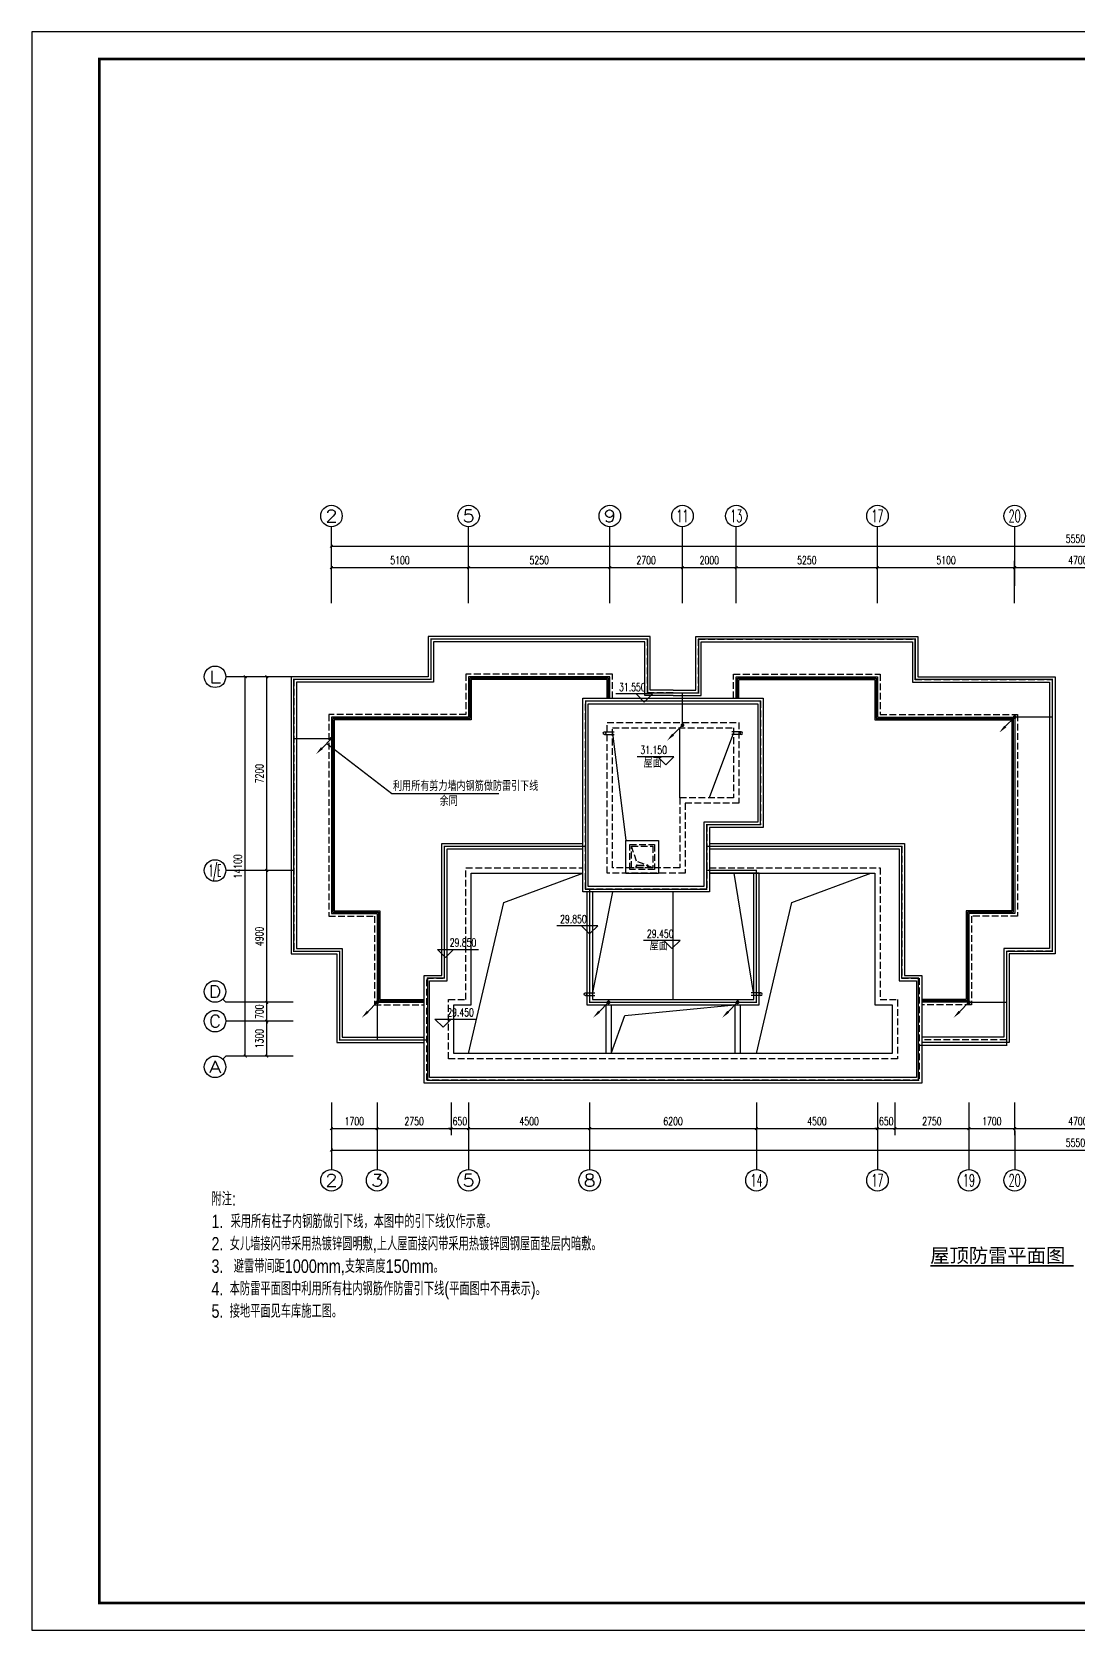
# Model space of a CAD drawing. Extents: x -993182 to -819982, y 169304 to 600104.
# Drawn here: x -993182 to -954293, y 169304 to 228704 of the extents above; entities that cross this region are included whole.
import ezdxf
from ezdxf.enums import TextEntityAlignment as Align

# ---------------------------------------------------------------- set-up
doc = ezdxf.new("R2010")
doc.units = 0
doc.header["$LTSCALE"] = 1000
doc.header["$MEASUREMENT"] = 0
doc.linetypes.add('DASH', pattern=[0.35, 0.25, -0.1])
for name, color, linetype in [('AXIS', 3, 'Continuous'), ('AXIS_TEXT', 7, 'Continuous'), ('DIM_ELEV', 3, 'Continuous'), ('DIM_SYMB', 3, 'Continuous'), ('HATCH', 4, 'Continuous'), ('LWIRE', 4, 'Continuous'), ('PUB_HATCH', 8, 'Continuous'), ('PUB_TEXT', 7, 'Continuous'), ('PUB_TITLE', 146, 'Continuous'), ('TEL_LEAD', 3, 'Continuous'), ('WIRE-避雷', 4, 'Continuous'), ('屋面', 139, 'Continuous'), ('面层', 215, 'Continuous')]:
    doc.layers.add(name, color=color, linetype=linetype)
doc.styles.add('-黑体', font='simhei.ttf')
doc.styles.add('_TCH_AXIS', font='COMPLEX', dxfattribs={"bigfont": 'GBCBIG'})
doc.styles.add('_TCH_DIM', font='SIMPLEX', dxfattribs={"bigfont": 'GBCBIG'})
doc.styles.add('_TCH_DIM_T3', font='SIMPLEX', dxfattribs={"width": 0.705882, "bigfont": 'GBCBIG'})
doc.styles.add('COMPLEX', font='COMPLEX')
doc.styles.get("Standard").update_dxf_attribs({"font": 'gbenor.shx', "bigfont": 'gbcbig.shx'})
doc.styles.add('TG_LINETYPE', font='ICED', dxfattribs={"width": 0.8, "height": 2, "bigfont": 'BZHZ'})
doc.styles.add('电-ele', font='ICED.shx', dxfattribs={"width": 0.8, "bigfont": 'BZHZ.shx'})
doc.linetypes.add('TG_LP', pattern='A,2,-0.78,["LP",TG_LINETYPE,S=0.1,R=0,X=-0.6,Y=-0.15],0', length=2.78)
doc.dimstyles.new('_TCH_ARCH&&100', dxfattribs={"dimtxt": 297.5, "dimasz": 100, "dimexe": 250, "dimexo": 300, "dimgap": 126.25, "dimtad": 1, "dimdec": 0, "dimzin": 0, "dimdsep": 46, "dimtxsty": '_TCH_DIM_T3', "dimblk": 'ARCHTICK', "dimcen": 0.09, "dimclrt": 7, "dimazin": 2, "dimtfac": 1, "dimtdec": 0, "dimtix": 1, "dimtmove": 2, "dimatfit": 3, "dimfxl": 0, "dimtolj": 1, "dimtzin": 0, "dimarcsym": 0})

# ---------------------------------------------------------------- blocks, each defined once
blk = doc.blocks.new('A$C4E4A79F1')
at = {"color": 6}
for points in [[(0, 350), (0, 0)], [(100, 350), (100, 0)]]:
    blk.add_lwpolyline(points, dxfattribs=at)
blk.add_circle((50, 350), 50, dxfattribs=at)
blk = doc.blocks.new('A$C7FE551C1')
at = {"layer": 'HATCH'}
blk.add_lwpolyline([(0, 0), (0, 1220), (1220, 1220), (1220, 0)], close=True, dxfattribs=at)
at = {"layer": 'HATCH', "linetype": 'DASH'}
blk.add_lwpolyline([(150, 150), (150, 1070), (1070, 1070), (1070, 150)], close=True, dxfattribs=at)
for points in [[(210, 210), (210, 1010), (1010, 1010), (1010, 210), (210, 210)], [(210, 210), (453, 817), (1010, 1010)]]:
    blk.add_lwpolyline(points, dxfattribs=at)
for points in [[(210, 835), (270, 835, -0.414214), (310, 795), (310, 425, -0.414214), (270, 385), (210, 385)], [(210, 815), (260, 815, -0.414214), (290, 785), (290, 435, -0.414214), (260, 405), (210, 405)]]:
    blk.add_lwpolyline(points, format="xyb", dxfattribs=at)
blk = doc.blocks.new('_AXISO')
blk.add_circle((0, 0), 0.5)
at = {"layer": 'AXIS_TEXT', "style": 'COMPLEX', "width": 1.041667}
blk.add_attdef('A', text='', height=0.56, dxfattribs=at).set_placement((-0.25, -0.28), (0.25, -0.28), align=Align.FIT)
blk = doc.blocks.new('_ArchTick')
at = {"color": 0, "linetype": 'ByBlock', "const_width": 0.4}
blk.add_lwpolyline([(-0.5, -0.5), (0.5, 0.5)], dxfattribs=at)
blk = doc.blocks.new('*D1025')
at = {"layer": 'AXIS', "color": 0, "lineweight": -2}
for p, q in [((-344697, -539583), (-346664, -539583)), ((-346414, -553683), (-346414, -539583)), ((-344697, -553683), (-346664, -553683))]:
    blk.add_line(p, q, dxfattribs=at)
at = {"layer": 'Defpoints', "color": 0}
for p in [(-346414, -539583), (-344397, -539583), (-344397, -553683)]:
    blk.add_point(p, dxfattribs=at)
at = {"layer": 'AXIS', "color": 0, "lineweight": -2, "xscale": 100, "yscale": 100, "zscale": 100}
for p, rotation in [((-346414, -539583), 90), ((-346414, -553683), 270)]:
    blk.add_blockref('_ArchTick', p, dxfattribs=dict(at, rotation=rotation))
at = {"layer": 'AXIS', "color": 7, "insert": (-346689, -546633), "char_height": 297.5, "attachment_point": 5, "rotation": 90, "style": '_TCH_DIM_T3'}
blk.add_mtext('\\A1;14100', dxfattribs=at)
blk = doc.blocks.new('*D1026')
at = {"layer": 'AXIS', "color": 0, "lineweight": -2}
for p, q in [((-344697, -552383), (-345864, -552383)), ((-345614, -553683), (-345614, -552383)), ((-344697, -553683), (-345864, -553683))]:
    blk.add_line(p, q, dxfattribs=at)
at = {"layer": 'Defpoints', "color": 0}
for p in [(-345614, -552383), (-344397, -552383), (-344397, -553683)]:
    blk.add_point(p, dxfattribs=at)
at = {"layer": 'AXIS', "color": 0, "lineweight": -2, "xscale": 100, "yscale": 100, "zscale": 100}
for p, rotation in [((-345614, -552383), 90), ((-345614, -553683), 270)]:
    blk.add_blockref('_ArchTick', p, dxfattribs=dict(at, rotation=rotation))
at = {"layer": 'AXIS', "color": 7, "insert": (-345889, -553033), "char_height": 297.5, "attachment_point": 5, "rotation": 90, "style": '_TCH_DIM_T3'}
blk.add_mtext('\\A1;1300', dxfattribs=at)
blk = doc.blocks.new('*D1027')
at = {"layer": 'AXIS', "color": 0, "lineweight": -2}
for p, q in [((-344697, -551683), (-345864, -551683)), ((-345614, -551683), (-345614, -551583)), ((-345614, -552383), (-345614, -551683)), ((-344697, -552383), (-345864, -552383)), ((-345614, -552383), (-345614, -552483))]:
    blk.add_line(p, q, dxfattribs=at)
at = {"layer": 'Defpoints', "color": 0}
for p in [(-345614, -551683), (-344397, -551683), (-344397, -552383)]:
    blk.add_point(p, dxfattribs=at)
at = {"layer": 'AXIS', "color": 0, "lineweight": -2, "xscale": 100, "yscale": 100, "zscale": 100}
for p, rotation in [((-345614, -551683), 270), ((-345614, -552383), 90)]:
    blk.add_blockref('_ArchTick', p, dxfattribs=dict(at, rotation=rotation))
at = {"layer": 'AXIS', "color": 7, "insert": (-345889, -552033), "char_height": 297.5, "attachment_point": 5, "rotation": 90, "style": '_TCH_DIM_T3'}
blk.add_mtext('\\A1;700', dxfattribs=at)
blk = doc.blocks.new('*D1028')
at = {"layer": 'AXIS', "color": 0, "lineweight": -2}
for p, q in [((-344697, -546783), (-345864, -546783)), ((-345614, -551683), (-345614, -546783)), ((-344697, -551683), (-345864, -551683))]:
    blk.add_line(p, q, dxfattribs=at)
at = {"layer": 'Defpoints', "color": 0}
for p in [(-345614, -546783), (-344397, -546783), (-344397, -551683)]:
    blk.add_point(p, dxfattribs=at)
at = {"layer": 'AXIS', "color": 0, "lineweight": -2, "xscale": 100, "yscale": 100, "zscale": 100}
for p, rotation in [((-345614, -546783), 90), ((-345614, -551683), 270)]:
    blk.add_blockref('_ArchTick', p, dxfattribs=dict(at, rotation=rotation))
at = {"layer": 'AXIS', "color": 7, "insert": (-345889, -549233), "char_height": 297.5, "attachment_point": 5, "rotation": 90, "style": '_TCH_DIM_T3'}
blk.add_mtext('\\A1;4900', dxfattribs=at)
blk = doc.blocks.new('*D1029')
at = {"layer": 'AXIS', "color": 0, "lineweight": -2}
for p, q in [((-344697, -539583), (-345864, -539583)), ((-345614, -546783), (-345614, -539583)), ((-344697, -546783), (-345864, -546783))]:
    blk.add_line(p, q, dxfattribs=at)
at = {"layer": 'Defpoints', "color": 0}
for p in [(-345614, -539583), (-344397, -539583), (-344397, -546783)]:
    blk.add_point(p, dxfattribs=at)
at = {"layer": 'AXIS', "color": 0, "lineweight": -2, "xscale": 100, "yscale": 100, "zscale": 100}
for p, rotation in [((-345614, -539583), 90), ((-345614, -546783), 270)]:
    blk.add_blockref('_ArchTick', p, dxfattribs=dict(at, rotation=rotation))
at = {"layer": 'AXIS', "color": 7, "insert": (-345889, -543183), "char_height": 297.5, "attachment_point": 5, "rotation": 90, "style": '_TCH_DIM_T3'}
blk.add_mtext('\\A1;7200', dxfattribs=at)
blk = doc.blocks.new('*D1030')
at = {"layer": 'AXIS', "color": 0, "lineweight": -2}
for p, q in [((-343209, -536852), (-343209, -534477)), ((-287709, -536852), (-287709, -534477)), ((-343209, -534727), (-287709, -534727))]:
    blk.add_line(p, q, dxfattribs=at)
at = {"layer": 'Defpoints', "color": 0}
for p in [(-287709, -534727), (-343209, -537152), (-287709, -537152)]:
    blk.add_point(p, dxfattribs=at)
at = {"layer": 'AXIS', "color": 0, "lineweight": -2, "xscale": 100, "yscale": 100, "zscale": 100, "rotation": 180}
blk.add_blockref('_ArchTick', (-343209, -534727), dxfattribs=at)
at = {"layer": 'AXIS', "color": 0, "lineweight": -2, "xscale": 100, "yscale": 100, "zscale": 100}
blk.add_blockref('_ArchTick', (-287709, -534727), dxfattribs=at)
at = {"layer": 'AXIS', "color": 7, "insert": (-315459, -534452), "char_height": 297.5, "attachment_point": 5, "style": '_TCH_DIM_T3'}
blk.add_mtext('\\A1;55500', dxfattribs=at)
blk = doc.blocks.new('*D1031')
at = {"layer": 'AXIS', "color": 0, "lineweight": -2}
for p, q in [((-343209, -536852), (-343209, -535277)), ((-343209, -535527), (-338109, -535527)), ((-338109, -536852), (-338109, -535277))]:
    blk.add_line(p, q, dxfattribs=at)
at = {"layer": 'Defpoints', "color": 0}
for p in [(-338109, -535527), (-343209, -537152), (-338109, -537152)]:
    blk.add_point(p, dxfattribs=at)
at = {"layer": 'AXIS', "color": 0, "lineweight": -2, "xscale": 100, "yscale": 100, "zscale": 100, "rotation": 180}
blk.add_blockref('_ArchTick', (-343209, -535527), dxfattribs=at)
at = {"layer": 'AXIS', "color": 0, "lineweight": -2, "xscale": 100, "yscale": 100, "zscale": 100}
blk.add_blockref('_ArchTick', (-338109, -535527), dxfattribs=at)
at = {"layer": 'AXIS', "color": 7, "insert": (-340659, -535252), "char_height": 297.5, "attachment_point": 5, "style": '_TCH_DIM_T3'}
blk.add_mtext('\\A1;5100', dxfattribs=at)
blk = doc.blocks.new('*D1032')
at = {"layer": 'AXIS', "color": 0, "lineweight": -2}
for p, q in [((-338109, -536852), (-338109, -535277)), ((-338109, -535527), (-332859, -535527)), ((-332859, -536852), (-332859, -535277))]:
    blk.add_line(p, q, dxfattribs=at)
at = {"layer": 'Defpoints', "color": 0}
for p in [(-332859, -535527), (-338109, -537152), (-332859, -537152)]:
    blk.add_point(p, dxfattribs=at)
at = {"layer": 'AXIS', "color": 0, "lineweight": -2, "xscale": 100, "yscale": 100, "zscale": 100, "rotation": 180}
blk.add_blockref('_ArchTick', (-338109, -535527), dxfattribs=at)
at = {"layer": 'AXIS', "color": 0, "lineweight": -2, "xscale": 100, "yscale": 100, "zscale": 100}
blk.add_blockref('_ArchTick', (-332859, -535527), dxfattribs=at)
at = {"layer": 'AXIS', "color": 7, "insert": (-335484, -535252), "char_height": 297.5, "attachment_point": 5, "style": '_TCH_DIM_T3'}
blk.add_mtext('\\A1;5250', dxfattribs=at)
blk = doc.blocks.new('*D1033')
at = {"layer": 'AXIS', "color": 0, "lineweight": -2}
for p, q in [((-332859, -536852), (-332859, -535277)), ((-332859, -535527), (-330159, -535527)), ((-330159, -536852), (-330159, -535277))]:
    blk.add_line(p, q, dxfattribs=at)
at = {"layer": 'Defpoints', "color": 0}
for p in [(-330159, -535527), (-332859, -537152), (-330159, -537152)]:
    blk.add_point(p, dxfattribs=at)
at = {"layer": 'AXIS', "color": 0, "lineweight": -2, "xscale": 100, "yscale": 100, "zscale": 100, "rotation": 180}
blk.add_blockref('_ArchTick', (-332859, -535527), dxfattribs=at)
at = {"layer": 'AXIS', "color": 0, "lineweight": -2, "xscale": 100, "yscale": 100, "zscale": 100}
blk.add_blockref('_ArchTick', (-330159, -535527), dxfattribs=at)
at = {"layer": 'AXIS', "color": 7, "insert": (-331509, -535252), "char_height": 297.5, "attachment_point": 5, "style": '_TCH_DIM_T3'}
blk.add_mtext('\\A1;2700', dxfattribs=at)
blk = doc.blocks.new('*D1034')
at = {"layer": 'AXIS', "color": 0, "lineweight": -2}
for p, q in [((-330159, -536852), (-330159, -535277)), ((-330159, -535527), (-328159, -535527)), ((-328159, -536852), (-328159, -535277))]:
    blk.add_line(p, q, dxfattribs=at)
at = {"layer": 'Defpoints', "color": 0}
for p in [(-328159, -535527), (-330159, -537152), (-328159, -537152)]:
    blk.add_point(p, dxfattribs=at)
at = {"layer": 'AXIS', "color": 0, "lineweight": -2, "xscale": 100, "yscale": 100, "zscale": 100, "rotation": 180}
blk.add_blockref('_ArchTick', (-330159, -535527), dxfattribs=at)
at = {"layer": 'AXIS', "color": 0, "lineweight": -2, "xscale": 100, "yscale": 100, "zscale": 100}
blk.add_blockref('_ArchTick', (-328159, -535527), dxfattribs=at)
at = {"layer": 'AXIS', "color": 7, "insert": (-329159, -535252), "char_height": 297.5, "attachment_point": 5, "style": '_TCH_DIM_T3'}
blk.add_mtext('\\A1;2000', dxfattribs=at)
blk = doc.blocks.new('*D1035')
at = {"layer": 'AXIS', "color": 0, "lineweight": -2}
for p, q in [((-328159, -536852), (-328159, -535277)), ((-328159, -535527), (-322909, -535527)), ((-322909, -536852), (-322909, -535277))]:
    blk.add_line(p, q, dxfattribs=at)
at = {"layer": 'Defpoints', "color": 0}
for p in [(-322909, -535527), (-328159, -537152), (-322909, -537152)]:
    blk.add_point(p, dxfattribs=at)
at = {"layer": 'AXIS', "color": 0, "lineweight": -2, "xscale": 100, "yscale": 100, "zscale": 100, "rotation": 180}
blk.add_blockref('_ArchTick', (-328159, -535527), dxfattribs=at)
at = {"layer": 'AXIS', "color": 0, "lineweight": -2, "xscale": 100, "yscale": 100, "zscale": 100}
blk.add_blockref('_ArchTick', (-322909, -535527), dxfattribs=at)
at = {"layer": 'AXIS', "color": 7, "insert": (-325534, -535252), "char_height": 297.5, "attachment_point": 5, "style": '_TCH_DIM_T3'}
blk.add_mtext('\\A1;5250', dxfattribs=at)
blk = doc.blocks.new('*D1036')
at = {"layer": 'AXIS', "color": 0, "lineweight": -2}
for p, q in [((-322909, -536852), (-322909, -535277)), ((-322909, -535527), (-317809, -535527)), ((-317809, -536852), (-317809, -535277))]:
    blk.add_line(p, q, dxfattribs=at)
at = {"layer": 'Defpoints', "color": 0}
for p in [(-317809, -535527), (-322909, -537152), (-317809, -537152)]:
    blk.add_point(p, dxfattribs=at)
at = {"layer": 'AXIS', "color": 0, "lineweight": -2, "xscale": 100, "yscale": 100, "zscale": 100, "rotation": 180}
blk.add_blockref('_ArchTick', (-322909, -535527), dxfattribs=at)
at = {"layer": 'AXIS', "color": 0, "lineweight": -2, "xscale": 100, "yscale": 100, "zscale": 100}
blk.add_blockref('_ArchTick', (-317809, -535527), dxfattribs=at)
at = {"layer": 'AXIS', "color": 7, "insert": (-320359, -535252), "char_height": 297.5, "attachment_point": 5, "style": '_TCH_DIM_T3'}
blk.add_mtext('\\A1;5100', dxfattribs=at)
blk = doc.blocks.new('*D1037')
at = {"layer": 'AXIS', "color": 0, "lineweight": -2}
for p, q in [((-317809, -536852), (-317809, -535277)), ((-317809, -535527), (-313109, -535527)), ((-313109, -536852), (-313109, -535277))]:
    blk.add_line(p, q, dxfattribs=at)
at = {"layer": 'Defpoints', "color": 0}
for p in [(-313109, -535527), (-317809, -537152), (-313109, -537152)]:
    blk.add_point(p, dxfattribs=at)
at = {"layer": 'AXIS', "color": 0, "lineweight": -2, "xscale": 100, "yscale": 100, "zscale": 100, "rotation": 180}
blk.add_blockref('_ArchTick', (-317809, -535527), dxfattribs=at)
at = {"layer": 'AXIS', "color": 0, "lineweight": -2, "xscale": 100, "yscale": 100, "zscale": 100}
blk.add_blockref('_ArchTick', (-313109, -535527), dxfattribs=at)
at = {"layer": 'AXIS', "color": 7, "insert": (-315459, -535252), "char_height": 297.5, "attachment_point": 5, "style": '_TCH_DIM_T3'}
blk.add_mtext('\\A1;4700', dxfattribs=at)
blk = doc.blocks.new('*D1044')
at = {"layer": 'AXIS', "color": 0, "lineweight": -2}
for p, q in [((-343209, -555405), (-343209, -557427)), ((-287709, -555405), (-287709, -557427)), ((-343209, -557177), (-287709, -557177))]:
    blk.add_line(p, q, dxfattribs=at)
at = {"layer": 'Defpoints', "color": 0}
for p in [(-343209, -555105), (-287709, -555105), (-287709, -557177)]:
    blk.add_point(p, dxfattribs=at)
at = {"layer": 'AXIS', "color": 0, "lineweight": -2, "xscale": 100, "yscale": 100, "zscale": 100, "rotation": 180}
blk.add_blockref('_ArchTick', (-343209, -557177), dxfattribs=at)
at = {"layer": 'AXIS', "color": 0, "lineweight": -2, "xscale": 100, "yscale": 100, "zscale": 100}
blk.add_blockref('_ArchTick', (-287709, -557177), dxfattribs=at)
at = {"layer": 'AXIS', "color": 7, "insert": (-315459, -556902), "char_height": 297.5, "attachment_point": 5, "style": '_TCH_DIM_T3'}
blk.add_mtext('\\A1;55500', dxfattribs=at)
blk = doc.blocks.new('*D1045')
at = {"layer": 'AXIS', "color": 0, "lineweight": -2}
for p, q in [((-343209, -555405), (-343209, -556627)), ((-341509, -555405), (-341509, -556627)), ((-343209, -556377), (-341509, -556377))]:
    blk.add_line(p, q, dxfattribs=at)
at = {"layer": 'Defpoints', "color": 0}
for p in [(-343209, -555105), (-341509, -555105), (-341509, -556377)]:
    blk.add_point(p, dxfattribs=at)
at = {"layer": 'AXIS', "color": 0, "lineweight": -2, "xscale": 100, "yscale": 100, "zscale": 100, "rotation": 180}
blk.add_blockref('_ArchTick', (-343209, -556377), dxfattribs=at)
at = {"layer": 'AXIS', "color": 0, "lineweight": -2, "xscale": 100, "yscale": 100, "zscale": 100}
blk.add_blockref('_ArchTick', (-341509, -556377), dxfattribs=at)
at = {"layer": 'AXIS', "color": 7, "insert": (-342359, -556102), "char_height": 297.5, "attachment_point": 5, "style": '_TCH_DIM_T3'}
blk.add_mtext('\\A1;1700', dxfattribs=at)
blk = doc.blocks.new('*D1046')
at = {"layer": 'AXIS', "color": 0, "lineweight": -2}
for p, q in [((-341509, -555405), (-341509, -556627)), ((-338759, -555405), (-338759, -556627)), ((-341509, -556377), (-338759, -556377))]:
    blk.add_line(p, q, dxfattribs=at)
at = {"layer": 'Defpoints', "color": 0}
for p in [(-341509, -555105), (-338759, -555105), (-338759, -556377)]:
    blk.add_point(p, dxfattribs=at)
at = {"layer": 'AXIS', "color": 0, "lineweight": -2, "xscale": 100, "yscale": 100, "zscale": 100, "rotation": 180}
blk.add_blockref('_ArchTick', (-341509, -556377), dxfattribs=at)
at = {"layer": 'AXIS', "color": 0, "lineweight": -2, "xscale": 100, "yscale": 100, "zscale": 100}
blk.add_blockref('_ArchTick', (-338759, -556377), dxfattribs=at)
at = {"layer": 'AXIS', "color": 7, "insert": (-340134, -556102), "char_height": 297.5, "attachment_point": 5, "style": '_TCH_DIM_T3'}
blk.add_mtext('\\A1;2750', dxfattribs=at)
blk = doc.blocks.new('*D1047')
at = {"layer": 'AXIS', "color": 0, "lineweight": -2}
for p, q in [((-338759, -555405), (-338759, -556627)), ((-338109, -555405), (-338109, -556627)), ((-338759, -556377), (-338859, -556377)), ((-338759, -556377), (-338109, -556377)), ((-338109, -556377), (-338009, -556377))]:
    blk.add_line(p, q, dxfattribs=at)
at = {"layer": 'Defpoints', "color": 0}
for p in [(-338759, -555105), (-338109, -555105), (-338109, -556377)]:
    blk.add_point(p, dxfattribs=at)
at = {"layer": 'AXIS', "color": 0, "lineweight": -2, "xscale": 100, "yscale": 100, "zscale": 100}
blk.add_blockref('_ArchTick', (-338759, -556377), dxfattribs=at)
at = {"layer": 'AXIS', "color": 0, "lineweight": -2, "xscale": 100, "yscale": 100, "zscale": 100, "rotation": 180}
blk.add_blockref('_ArchTick', (-338109, -556377), dxfattribs=at)
at = {"layer": 'AXIS', "color": 7, "insert": (-338434, -556102), "char_height": 297.5, "attachment_point": 5, "style": '_TCH_DIM_T3'}
blk.add_mtext('\\A1;650', dxfattribs=at)
blk = doc.blocks.new('*D1048')
at = {"layer": 'AXIS', "color": 0, "lineweight": -2}
for p, q in [((-338109, -555405), (-338109, -556627)), ((-333609, -555405), (-333609, -556627)), ((-338109, -556377), (-333609, -556377))]:
    blk.add_line(p, q, dxfattribs=at)
at = {"layer": 'Defpoints', "color": 0}
for p in [(-338109, -555105), (-333609, -555105), (-333609, -556377)]:
    blk.add_point(p, dxfattribs=at)
at = {"layer": 'AXIS', "color": 0, "lineweight": -2, "xscale": 100, "yscale": 100, "zscale": 100, "rotation": 180}
blk.add_blockref('_ArchTick', (-338109, -556377), dxfattribs=at)
at = {"layer": 'AXIS', "color": 0, "lineweight": -2, "xscale": 100, "yscale": 100, "zscale": 100}
blk.add_blockref('_ArchTick', (-333609, -556377), dxfattribs=at)
at = {"layer": 'AXIS', "color": 7, "insert": (-335859, -556102), "char_height": 297.5, "attachment_point": 5, "style": '_TCH_DIM_T3'}
blk.add_mtext('\\A1;4500', dxfattribs=at)
blk = doc.blocks.new('*D1049')
at = {"layer": 'AXIS', "color": 0, "lineweight": -2}
for p, q in [((-333609, -555405), (-333609, -556627)), ((-327409, -555405), (-327409, -556627)), ((-333609, -556377), (-327409, -556377))]:
    blk.add_line(p, q, dxfattribs=at)
at = {"layer": 'Defpoints', "color": 0}
for p in [(-333609, -555105), (-327409, -555105), (-327409, -556377)]:
    blk.add_point(p, dxfattribs=at)
at = {"layer": 'AXIS', "color": 0, "lineweight": -2, "xscale": 100, "yscale": 100, "zscale": 100, "rotation": 180}
blk.add_blockref('_ArchTick', (-333609, -556377), dxfattribs=at)
at = {"layer": 'AXIS', "color": 0, "lineweight": -2, "xscale": 100, "yscale": 100, "zscale": 100}
blk.add_blockref('_ArchTick', (-327409, -556377), dxfattribs=at)
at = {"layer": 'AXIS', "color": 7, "insert": (-330509, -556102), "char_height": 297.5, "attachment_point": 5, "style": '_TCH_DIM_T3'}
blk.add_mtext('\\A1;6200', dxfattribs=at)
blk = doc.blocks.new('*D1050')
at = {"layer": 'AXIS', "color": 0, "lineweight": -2}
for p, q in [((-327409, -555405), (-327409, -556627)), ((-322909, -555405), (-322909, -556627)), ((-327409, -556377), (-322909, -556377))]:
    blk.add_line(p, q, dxfattribs=at)
at = {"layer": 'Defpoints', "color": 0}
for p in [(-327409, -555105), (-322909, -555105), (-322909, -556377)]:
    blk.add_point(p, dxfattribs=at)
at = {"layer": 'AXIS', "color": 0, "lineweight": -2, "xscale": 100, "yscale": 100, "zscale": 100, "rotation": 180}
blk.add_blockref('_ArchTick', (-327409, -556377), dxfattribs=at)
at = {"layer": 'AXIS', "color": 0, "lineweight": -2, "xscale": 100, "yscale": 100, "zscale": 100}
blk.add_blockref('_ArchTick', (-322909, -556377), dxfattribs=at)
at = {"layer": 'AXIS', "color": 7, "insert": (-325159, -556102), "char_height": 297.5, "attachment_point": 5, "style": '_TCH_DIM_T3'}
blk.add_mtext('\\A1;4500', dxfattribs=at)
blk = doc.blocks.new('*D1051')
at = {"layer": 'AXIS', "color": 0, "lineweight": -2}
for p, q in [((-322909, -555405), (-322909, -556627)), ((-322259, -555405), (-322259, -556627)), ((-322909, -556377), (-323009, -556377)), ((-322909, -556377), (-322259, -556377)), ((-322259, -556377), (-322159, -556377))]:
    blk.add_line(p, q, dxfattribs=at)
at = {"layer": 'Defpoints', "color": 0}
for p in [(-322909, -555105), (-322259, -555105), (-322259, -556377)]:
    blk.add_point(p, dxfattribs=at)
at = {"layer": 'AXIS', "color": 0, "lineweight": -2, "xscale": 100, "yscale": 100, "zscale": 100}
blk.add_blockref('_ArchTick', (-322909, -556377), dxfattribs=at)
at = {"layer": 'AXIS', "color": 0, "lineweight": -2, "xscale": 100, "yscale": 100, "zscale": 100, "rotation": 180}
blk.add_blockref('_ArchTick', (-322259, -556377), dxfattribs=at)
at = {"layer": 'AXIS', "color": 7, "insert": (-322584, -556102), "char_height": 297.5, "attachment_point": 5, "style": '_TCH_DIM_T3'}
blk.add_mtext('\\A1;650', dxfattribs=at)
blk = doc.blocks.new('*D1052')
at = {"layer": 'AXIS', "color": 0, "lineweight": -2}
for p, q in [((-322259, -555405), (-322259, -556627)), ((-319509, -555405), (-319509, -556627)), ((-322259, -556377), (-319509, -556377))]:
    blk.add_line(p, q, dxfattribs=at)
at = {"layer": 'Defpoints', "color": 0}
for p in [(-322259, -555105), (-319509, -555105), (-319509, -556377)]:
    blk.add_point(p, dxfattribs=at)
at = {"layer": 'AXIS', "color": 0, "lineweight": -2, "xscale": 100, "yscale": 100, "zscale": 100, "rotation": 180}
blk.add_blockref('_ArchTick', (-322259, -556377), dxfattribs=at)
at = {"layer": 'AXIS', "color": 0, "lineweight": -2, "xscale": 100, "yscale": 100, "zscale": 100}
blk.add_blockref('_ArchTick', (-319509, -556377), dxfattribs=at)
at = {"layer": 'AXIS', "color": 7, "insert": (-320884, -556102), "char_height": 297.5, "attachment_point": 5, "style": '_TCH_DIM_T3'}
blk.add_mtext('\\A1;2750', dxfattribs=at)
blk = doc.blocks.new('*D1053')
at = {"layer": 'AXIS', "color": 0, "lineweight": -2}
for p, q in [((-319509, -555405), (-319509, -556627)), ((-317809, -555405), (-317809, -556627)), ((-319509, -556377), (-317809, -556377))]:
    blk.add_line(p, q, dxfattribs=at)
at = {"layer": 'Defpoints', "color": 0}
for p in [(-319509, -555105), (-317809, -555105), (-317809, -556377)]:
    blk.add_point(p, dxfattribs=at)
at = {"layer": 'AXIS', "color": 0, "lineweight": -2, "xscale": 100, "yscale": 100, "zscale": 100, "rotation": 180}
blk.add_blockref('_ArchTick', (-319509, -556377), dxfattribs=at)
at = {"layer": 'AXIS', "color": 0, "lineweight": -2, "xscale": 100, "yscale": 100, "zscale": 100}
blk.add_blockref('_ArchTick', (-317809, -556377), dxfattribs=at)
at = {"layer": 'AXIS', "color": 7, "insert": (-318659, -556102), "char_height": 297.5, "attachment_point": 5, "style": '_TCH_DIM_T3'}
blk.add_mtext('\\A1;1700', dxfattribs=at)
blk = doc.blocks.new('*D1054')
at = {"layer": 'AXIS', "color": 0, "lineweight": -2}
for p, q in [((-317809, -555405), (-317809, -556627)), ((-313109, -555405), (-313109, -556627)), ((-317809, -556377), (-313109, -556377))]:
    blk.add_line(p, q, dxfattribs=at)
at = {"layer": 'Defpoints', "color": 0}
for p in [(-317809, -555105), (-313109, -555105), (-313109, -556377)]:
    blk.add_point(p, dxfattribs=at)
at = {"layer": 'AXIS', "color": 0, "lineweight": -2, "xscale": 100, "yscale": 100, "zscale": 100, "rotation": 180}
blk.add_blockref('_ArchTick', (-317809, -556377), dxfattribs=at)
at = {"layer": 'AXIS', "color": 0, "lineweight": -2, "xscale": 100, "yscale": 100, "zscale": 100}
blk.add_blockref('_ArchTick', (-313109, -556377), dxfattribs=at)
at = {"layer": 'AXIS', "color": 7, "insert": (-315459, -556102), "char_height": 297.5, "attachment_point": 5, "style": '_TCH_DIM_T3'}
blk.add_mtext('\\A1;4700', dxfattribs=at)
blk = doc.blocks.new('$TelecSys$00000080')
for p, q in [((-0.7, -0.7), (0, 0)), ((0.1, 0.1), (0.1, 0.1)), ((-0.1, -0.1), (-0.1, -0.1))]:
    blk.add_line(p, q)
at = {"const_width": 0.142}
blk.add_lwpolyline([(0.07, 0, 1), (-0.07, 0, 1)], format="xyb", close=True, dxfattribs=at)
blk.add_solid([(-0.63, -0.77), (-0.77, -0.63), (-1.15, -1.15)])
at = {"width": 0.8, "flags": 9}
blk.add_attdef('A', (0, 0), '', height=0.00002, rotation=180, dxfattribs=at)
blk = doc.blocks.new('5#、7#楼参照')
at = {"color": 6}
for points in [[(-332758.8, -541677.5), (-332268.8, -545672.6)], [(-330258.8, -544082.6), (-330258.8, -541482.6)], [(-328258.8, -541672.5), (-329166.5, -544082.6)], [(-327508.8, -551390), (-328233.8, -546882.6)], [(-333508.8, -551383), (-332749.5, -547582.6)], [(-330508.8, -551582.6), (-330508.8, -547582.6)]]:
    blk.add_lwpolyline(points, dxfattribs=at)
for points in [[(-338108.8, -553582.6), (-336796.9, -547978.2), (-333858.8, -546882.6)], [(-327408.8, -553582.6), (-326096.9, -547978.2), (-323158.8, -546882.6)], [(-332808.8, -553582.6), (-332306.4, -552178), (-328208.8, -551782.6)]]:
    blk.add_lwpolyline(points)
at = {"layer": 'AXIS'}
for p, q in [((-343208.8, -536206.9), (-343208.8, -534006.7)), ((-338108.8, -536206.9), (-338108.8, -534006.7)), ((-332858.8, -536206.9), (-332858.8, -534006.7)), ((-330158.8, -536206.9), (-330158.8, -534006.7)), ((-328158.8, -536206.9), (-328158.8, -534006.7)), ((-322908.8, -536206.9), (-322908.8, -534006.7)), ((-317808.8, -536206.9), (-317808.8, -534006.7)), ((-344628.8, -539582.6), (-347134.4, -539582.6)), ((-344628.8, -546782.6), (-347134.4, -546782.6)), ((-347251.6, -551565.5), (-347134.4, -551682.6)), ((-344628.8, -551682.6), (-347134.4, -551682.6)), ((-344628.8, -552382.6), (-347134.4, -552382.6)), ((-347251.6, -553799.8), (-347134.4, -553682.6)), ((-344628.8, -553682.6), (-347134.4, -553682.6)), ((-343208.8, -556455.1), (-343208.8, -557897.2)), ((-341508.8, -556455.1), (-341508.8, -557897.2)), ((-338108.8, -556455.1), (-338108.8, -557897.2)), ((-333608.8, -556455.1), (-333608.8, -557897.2)), ((-327408.8, -556455.1), (-327408.8, -557897.2)), ((-322908.8, -556455.1), (-322908.8, -557897.2)), ((-319508.8, -556455.1), (-319508.8, -557897.2)), ((-317808.8, -556455.1), (-317808.8, -557897.2))]:
    blk.add_line(p, q, dxfattribs=at)
for centre in [(-343208.8, -533606.7), (-338108.8, -533606.7), (-332858.8, -533606.7), (-330158.8, -533606.7), (-328158.8, -533606.7), (-322908.8, -533606.7), (-317808.8, -533606.7), (-347534.4, -539582.6), (-347534.4, -551282.6), (-347534.4, -552382.6), (-347534.4, -554082.6), (-343208.8, -558297.2), (-341508.8, -558297.2), (-338108.8, -558297.2), (-333608.8, -558297.2), (-327408.8, -558297.2), (-322908.8, -558297.2), (-319508.8, -558297.2), (-317808.8, -558297.2)]:
    blk.add_circle(centre, 400, dxfattribs=at)
at = {"layer": 'DIM_ELEV'}
for p, q in [((-331277.5, -540221), (-332635.5, -540221)), ((-331577.5, -540521), (-331877.5, -540221)), ((-331577.5, -540521), (-331277.5, -540221)), ((-330479.3, -542558), (-331837.3, -542558)), ((-330779.3, -542858), (-331079.3, -542558)), ((-330779.3, -542858), (-330479.3, -542558)), ((-333308.8, -548843.5), (-334833.6, -548843.5)), ((-333608.8, -549143.5), (-333908.8, -548843.5)), ((-333608.8, -549143.5), (-333308.8, -548843.5)), ((-330248, -549388.7), (-331606, -549388.7)), ((-330548, -549688.7), (-330848, -549388.7)), ((-330548, -549688.7), (-330248, -549388.7)), ((-338965.7, -550015), (-339265.7, -549715)), ((-339265.7, -549715), (-337740.9, -549715)), ((-338965.7, -550015), (-338665.7, -549715)), ((-339058.8, -552610), (-339358.8, -552310)), ((-339358.8, -552310), (-337834, -552310)), ((-339058.8, -552610), (-338758.8, -552310))]:
    blk.add_line(p, q, dxfattribs=at)
at = {"layer": 'PUB_TITLE'}
blk.add_lwpolyline([(-354342.7, -575015.5), (-270242.7, -575015.5), (-270242.7, -515615.5), (-354342.7, -515615.5)], close=True, dxfattribs=at)
at = {"layer": 'PUB_TITLE', "const_width": 100}
blk.add_lwpolyline([(-351842.7, -574015.5), (-271242.7, -574015.5), (-271242.7, -516615.5), (-351842.7, -516615.5)], close=True, dxfattribs=at)
at = {"layer": '屋面', "color": 152}
for p, q in [((-333008.8, -551782.6), (-333008.8, -553582.6)), ((-332808.8, -551782.6), (-332808.8, -553582.6)), ((-328208.8, -551782.6), (-328208.8, -553582.6)), ((-328008.8, -551782.6), (-328008.8, -553582.6))]:
    blk.add_line(p, q, dxfattribs=at)
at = {"layer": '屋面', "color": 169}
for points in [[(-330508.8, -540082.6), (-331358.8, -540082.6), (-331358.8, -538082.6), (-339608.8, -538082.6), (-339608.8, -539582.6), (-344708.8, -539582.6), (-344708.8, -549882.6), (-343008.8, -549882.6), (-343008.8, -553182.6), (-339758.8, -553182.6)], [(-330508.8, -540082.6), (-329658.8, -540082.6), (-329658.8, -538082.6), (-321408.8, -538082.6), (-321408.8, -539582.6), (-316308.8, -539582.6), (-316308.8, -549882.6), (-318008.8, -549882.6), (-318008.8, -553182.6), (-321258.8, -553182.6)], [(-330508.8, -540282.6), (-331558.8, -540282.6), (-331558.8, -538282.6), (-339408.8, -538282.6), (-339408.8, -539782.6), (-344508.8, -539782.6), (-344508.8, -549682.6), (-342808.8, -549682.6), (-342808.8, -552982.6), (-339758.8, -552982.6)], [(-330508.8, -540282.6), (-329458.8, -540282.6), (-329458.8, -538282.6), (-321608.8, -538282.6), (-321608.8, -539782.6), (-316508.8, -539782.6), (-316508.8, -549682.6), (-318208.8, -549682.6), (-318208.8, -552982.6), (-321258.8, -552982.6)], [(-332858.8, -540382.6), (-332858.8, -539582.6), (-338108.8, -539582.6), (-338108.8, -541082.6), (-343208.8, -541082.6), (-343208.8, -548382.6), (-341508.8, -548382.6), (-341508.8, -551682.6), (-339758.8, -551682.6)], [(-332908.8, -540382.6), (-332908.8, -539632.6), (-338058.8, -539632.6), (-338058.8, -541132.6), (-343158.8, -541132.6), (-343158.8, -548332.6), (-341458.8, -548332.6), (-341458.8, -551632.6), (-339758.8, -551632.6)], [(-332958.8, -540382.6), (-332958.8, -539682.6), (-338008.8, -539682.6), (-338008.8, -541182.6), (-343108.8, -541182.6), (-343108.8, -548282.6), (-341408.8, -548282.6), (-341408.8, -551582.6), (-339758.8, -551582.6)], [(-328158.8, -540382.6), (-328158.8, -539582.6), (-322908.8, -539582.6), (-322908.8, -541082.6), (-317808.8, -541082.6), (-317808.8, -548382.6), (-319508.8, -548382.6), (-319508.8, -551682.6), (-321258.8, -551682.6)], [(-328108.8, -540382.6), (-328108.8, -539632.6), (-322958.8, -539632.6), (-322958.8, -541132.6), (-317858.8, -541132.6), (-317858.8, -548332.6), (-319558.8, -548332.6), (-319558.8, -551632.6), (-321258.8, -551632.6)], [(-328058.8, -540382.6), (-328058.8, -539682.6), (-323008.8, -539682.6), (-323008.8, -541182.6), (-317908.8, -541182.6), (-317908.8, -548282.6), (-319608.8, -548282.6), (-319608.8, -551582.6), (-321258.8, -551582.6)]]:
    blk.add_lwpolyline(points, dxfattribs=at)
at = {"layer": '屋面', "color": 169, "linetype": 'DASH'}
for points in [[(-330508.8, -540182.6), (-331458.8, -540182.6), (-331458.8, -538182.6), (-339508.8, -538182.6), (-339508.8, -539682.6), (-344608.8, -539682.6), (-344608.8, -549782.6), (-342908.8, -549782.6), (-342908.8, -553082.6), (-339758.8, -553082.6)], [(-330508.8, -540182.6), (-329558.8, -540182.6), (-329558.8, -538182.6), (-321508.8, -538182.6), (-321508.8, -539682.6), (-316408.8, -539682.6), (-316408.8, -549782.6), (-318108.8, -549782.6), (-318108.8, -553082.6), (-321258.8, -553082.6)], [(-332758.8, -540382.6), (-332758.8, -539482.6), (-338208.8, -539482.6), (-338208.8, -540982.6), (-343308.8, -540982.6), (-343308.8, -548482.6), (-341608.8, -548482.6), (-341608.8, -551782.6), (-339758.8, -551782.6)], [(-328258.8, -540382.6), (-328258.8, -539482.6), (-322808.8, -539482.6), (-322808.8, -540982.6), (-317708.8, -540982.6), (-317708.8, -548482.6), (-319408.8, -548482.6), (-319408.8, -551782.6), (-321258.8, -551782.6)]]:
    blk.add_lwpolyline(points, dxfattribs=at)
at = {"layer": '屋面', "color": 152}
for points in [[(-333858.8, -540382.6), (-327158.8, -540382.6), (-327158.8, -545182.6), (-329158.8, -545182.6), (-329158.8, -547582.6), (-333858.8, -547582.6)], [(-333658.8, -540582.6), (-327358.8, -540582.6), (-327358.8, -544982.6), (-329358.8, -544982.6), (-329358.8, -547382.6), (-333658.8, -547382.6)]]:
    blk.add_lwpolyline(points, close=True, dxfattribs=at)
at = {"layer": '屋面', "color": 152, "linetype": 'DASH'}
for points in [[(-333758.8, -540482.6), (-327258.8, -540482.6), (-327258.8, -545082.6), (-329258.8, -545082.6), (-329258.8, -547482.6), (-333758.8, -547482.6)], [(-332958.8, -541282.6), (-328058.8, -541282.6), (-328058.8, -544282.6), (-330058.8, -544282.6), (-330058.8, -546882.6), (-332958.8, -546882.6)], [(-332758.8, -541482.6), (-328258.8, -541482.6), (-328258.8, -544082.6), (-330258.8, -544082.6), (-330258.8, -546682.6), (-332758.8, -546682.6)]]:
    blk.add_lwpolyline(points, close=True, dxfattribs=at)
at = {"layer": '屋面', "color": 152}
for points in [[(-329158.8, -545782.6), (-321908.8, -545782.6), (-321908.8, -550682.6), (-321258.8, -550682.6), (-321258.8, -554682.6), (-339758.8, -554682.6), (-339758.8, -550682.6), (-339108.8, -550682.6), (-339108.8, -545782.6), (-333858.8, -545782.6)], [(-329158.8, -545982.6), (-322108.8, -545982.6), (-322108.8, -550882.6), (-321458.8, -550882.6), (-321458.8, -554482.6), (-339558.8, -554482.6), (-339558.8, -550882.6), (-338908.8, -550882.6), (-338908.8, -545982.6), (-333858.8, -545982.6)], [(-329158.8, -546882.6), (-323008.8, -546882.6), (-323008.8, -551782.6), (-322358.8, -551782.6), (-322358.8, -553582.6), (-338658.8, -553582.6), (-338658.8, -551782.6), (-338008.8, -551782.6), (-338008.8, -546882.6), (-333858.8, -546882.6)], [(-333708.8, -547582.6), (-333708.8, -551782.6), (-327308.8, -551782.6), (-327308.8, -546882.6), (-329158.8, -546882.6)], [(-333508.8, -547582.6), (-333508.8, -551582.6), (-327508.8, -551582.6), (-327508.8, -546882.6)]]:
    blk.add_lwpolyline(points, dxfattribs=at)
at = {"layer": '屋面', "color": 152, "linetype": 'DASH'}
for points in [[(-329158.8, -545882.6), (-322008.8, -545882.6), (-322008.8, -550782.6), (-321358.8, -550782.6), (-321358.8, -554582.6), (-339658.8, -554582.6), (-339658.8, -550782.6), (-339008.8, -550782.6), (-339008.8, -545882.6), (-333858.8, -545882.6)], [(-329158.8, -546682.6), (-322808.8, -546682.6), (-322808.8, -551582.6), (-322158.8, -551582.6), (-322158.8, -553782.6), (-338858.8, -553782.6), (-338858.8, -551582.6), (-338208.8, -551582.6), (-338208.8, -546682.6), (-333858.8, -546682.6)]]:
    blk.add_lwpolyline(points, dxfattribs=at)
at = {"color": 6}
for p, rotation in [((-332702.8, -541732.6), 90), ((-333418.8, -551432.6), 89.99999999999999)]:
    blk.add_blockref('A$C4E4A79F1', p, dxfattribs=dict(at, rotation=rotation))
at = {"color": 6, "xscale": -1}
for p, rotation in [((-328321.3, -541732.6), 269.9999998295056), ((-327598.8, -551432.6), 270)]:
    blk.add_blockref('A$C4E4A79F1', p, dxfattribs=dict(at, rotation=rotation))
at = {"layer": 'AXIS'}
ref = blk.add_blockref('_AXISO', (-347534.4, -546782.6), dxfattribs=dict(at, xscale=800, yscale=800, zscale=800))
ref.add_attrib('A', '1/E', dxfattribs={"layer": 'AXIS_TEXT', "height": 452.55, "style": '_TCH_AXIS', "width": 0.396226}).set_placement((-347760.7, -547008.9), (-347308.1, -547008.9), align=Align.FIT)
at = {"layer": 'PUB_HATCH', "rotation": 90}
blk.add_blockref('A$C7FE551C1', (-331048.8, -546892.6), dxfattribs=at)
at = {"layer": 'AXIS', "color": 7, "style": '_TCH_AXIS'}
for s, height, width, p, p2 in [('2', 452.5, 1.5, (-343435.1, -533832.9), (-342982.5, -533832.9)), ('5', 452.5, 1.5, (-338335.1, -533832.9), (-337882.5, -533832.9)), ('9', 452.5, 1.5, (-333085.1, -533832.9), (-332632.5, -533832.9)), ('11', 452.55, 0.875, (-330385.1, -533832.9), (-329932.5, -533832.9)), ('13', 452.55, 0.724138, (-328385.1, -533832.9), (-327932.5, -533832.9)), ('17', 452.55, 0.724138, (-323135.1, -533832.9), (-322682.5, -533832.9)), ('20', 452.55, 0.617647, (-318035.1, -533832.9), (-317582.5, -533832.9)), ('L', 452.5, 1.4, (-347760.7, -539808.9), (-347308.1, -539808.9)), ('D', 452.5, 1.235294, (-347760.7, -551508.9), (-347308.1, -551508.9)), ('C', 452.5, 1.4, (-347760.7, -552608.9), (-347308.1, -552608.9)), ('A', 452.5, 1.166667, (-347760.7, -554308.9), (-347308.1, -554308.9)), ('2', 452.5, 1.5, (-343435.1, -558523.5), (-342982.5, -558523.5)), ('3', 452.5, 1.5, (-341735.1, -558523.5), (-341282.5, -558523.5)), ('5', 452.5, 1.5, (-338335.1, -558523.5), (-337882.5, -558523.5)), ('8', 452.5, 1.5, (-333835.1, -558523.5), (-333382.5, -558523.5)), ('14', 452.55, 0.677419, (-327635.1, -558523.5), (-327182.5, -558523.5)), ('17', 452.55, 0.724138, (-323135.1, -558523.5), (-322682.5, -558523.5)), ('19', 452.55, 0.724138, (-319735.1, -558523.5), (-319282.5, -558523.5)), ('20', 452.55, 0.617647, (-318035.1, -558523.5), (-317582.5, -558523.5))]:
    blk.add_text(s, height=height, dxfattribs=dict(at, width=width)).set_placement(p, p2, align=Align.FIT)
at = {"layer": 'DIM_ELEV', "color": 7, "style": '_TCH_DIM', "width": 0.705882}
for s, p in [('31.550', (-332515.5, -540116)), ('31.150', (-331723.3, -542453)), ('29.850', (-334707.6, -548738.5)), ('29.850', (-338810.9, -549610)), ('29.450', (-331480, -549283.7)), ('29.450', (-338904, -552205))]:
    blk.add_text(s, height=297.5, dxfattribs=at).set_placement(p)
at = {"layer": 'AXIS'}
for p1, p2, distance, picture, middle in [((-343208.8, -537152.3), (-287708.8, -537152.3), 2425.6, '*D1030', (-315458.8, -534451.7)), ((-343208.8, -537152.3), (-338108.8, -537152.3), 1625.6, '*D1031', (-340658.8, -535251.7)), ((-338108.8, -537152.3), (-332858.8, -537152.3), 1625.6, '*D1032', (-335483.8, -535251.7)), ((-332858.8, -537152.3), (-330158.8, -537152.3), 1625.6, '*D1033', (-331508.8, -535251.7)), ((-330158.8, -537152.3), (-328158.8, -537152.3), 1625.6, '*D1034', (-329158.8, -535251.7)), ((-328158.8, -537152.3), (-322908.8, -537152.3), 1625.6, '*D1035', (-325533.8, -535251.7)), ((-322908.8, -537152.3), (-317808.8, -537152.3), 1625.6, '*D1036', (-320358.8, -535251.7)), ((-317808.8, -537152.3), (-313108.8, -537152.3), 1625.6, '*D1037', (-315458.8, -535251.7)), ((-344397, -553682.6), (-344397, -539582.6), 2017.4, '*D1025', (-346689.4, -546632.6)), ((-344397, -546782.6), (-344397, -539582.6), 1217.4, '*D1029', (-345889.4, -543182.6)), ((-344397, -551682.6), (-344397, -546782.6), 1217.4, '*D1028', (-345889.4, -549232.6)), ((-344397, -552382.6), (-344397, -551682.6), 1217.4, '*D1027', (-345889.4, -552032.6)), ((-344397, -553682.6), (-344397, -552382.6), 1217.4, '*D1026', (-345889.4, -553032.6)), ((-343208.8, -555105.2), (-287708.8, -555105.2), -2072, '*D1044', (-315458.8, -556902.2)), ((-343208.8, -555105.2), (-341508.8, -555105.2), -1272, '*D1045', (-342358.8, -556102.2)), ((-341508.8, -555105.2), (-338758.8, -555105.2), -1272, '*D1046', (-340133.8, -556102.2)), ((-338758.8, -555105.2), (-338108.8, -555105.2), -1272, '*D1047', (-338433.8, -556102.2)), ((-338108.8, -555105.2), (-333608.8, -555105.2), -1272, '*D1048', (-335858.8, -556102.2)), ((-333608.8, -555105.2), (-327408.8, -555105.2), -1272, '*D1049', (-330508.8, -556102.2)), ((-327408.8, -555105.2), (-322908.8, -555105.2), -1272, '*D1050', (-325158.8, -556102.2)), ((-322908.8, -555105.2), (-322258.8, -555105.2), -1272, '*D1051', (-322583.8, -556102.2)), ((-322258.8, -555105.2), (-319508.8, -555105.2), -1272, '*D1052', (-320883.8, -556102.2)), ((-319508.8, -555105.2), (-317808.8, -555105.2), -1272, '*D1053', (-318658.8, -556102.2)), ((-317808.8, -555105.2), (-313108.8, -555105.2), -1272, '*D1054', (-315458.8, -556102.2))]:
    dim = blk.add_aligned_dim(p1=p1, p2=p2, distance=distance, dimstyle='_TCH_ARCH&&100', dxfattribs=at)
    dim.commit()
    dim.dimension.update_dxf_attribs({"geometry": picture, "text_midpoint": middle})

msp = doc.modelspace()

# ---------------------------------------------------------------- linework, layer by layer
at = {"layer": 'DIM_SYMB', "const_width": 70}
msp.add_lwpolyline([(-959787, 182840), (-954458, 182840)], dxfattribs=at)
at = {"layer": 'TEL_LEAD'}
for p, q in [((-982223, 202261), (-979806, 200393)), ((-979806, 200393), (-975821, 200393))]:
    msp.add_line(p, q, dxfattribs=at)
at = {"layer": 'WIRE-避雷', "linetype": 'TG_LP', "const_width": 50, "elevation": 0}
for points in [[(-983448, 204636), (-983448, 194536), (-981748, 194536), (-981748, 191236), (-978468, 191236), (-978468, 189736), (-960228, 189736), (-960228, 191036), (-956948, 191036), (-956948, 194536), (-955248, 194536), (-955248, 204636), (-960348, 204636), (-960348, 206136), (-968398, 206136), (-968398, 204136), (-970298, 204136), (-970298, 206136), (-978348, 206136), (-978348, 204636), (-983448, 204636)], [(-971698, 203836), (-972598, 203836), (-972598, 198435), (-977848, 198435), (-977848, 193536), (-978468, 193536), (-978468, 191036)], [(-966998, 203836), (-966098, 203836), (-966098, 199236), (-968098, 199236), (-968098, 196836), (-972598, 196836), (-972598, 198435)], [(-968098, 198435), (-960848, 198435), (-960848, 193536), (-960228, 193536), (-960228, 191036)], [(-968098, 197536), (-966248, 197536), (-966248, 192636), (-966948, 192636), (-966948, 192636)], [(-972448, 196836), (-972448, 192636), (-971748, 192636), (-971748, 192636)], [(-971748, 192636), (-966948, 192636)]]:
    msp.add_lwpolyline(points, dxfattribs=at)
at = {"layer": 'WIRE-避雷', "linetype": 'TG_LP', "const_width": 50}
for points in [[(-971698, 203836), (-966998, 203836)], [(-968998, 204136), (-968998, 203836)], [(-968998, 203836), (-968998, 202936)], [(-956648, 203236), (-955248, 203236)], [(-982048, 202436), (-983448, 202436)], [(-980348, 192636), (-980348, 191236)], [(-958348, 192636), (-956948, 192636)]]:
    msp.add_lwpolyline(points, dxfattribs=at)

# ---------------------------------------------------------------- block references
at = {"layer": 'LWIRE', "xscale": 500, "yscale": 500, "zscale": 500}
for p in [(-956648, 203236), (-968998, 202936), (-982048, 202436), (-980348, 192636), (-971748, 192636, 0), (-966948, 192636, 0), (-958348, 192636)]:
    msp.add_blockref('$TelecSys$00000080', p, dxfattribs=at)
at = {"layer": '面层'}
msp.add_blockref('5#、7#楼参照', (-638840, 744319), dxfattribs=at)

# ---------------------------------------------------------------- texts
at = {"insert": (-987098, 185578, 0), "char_height": 500, "attachment_point": 1, "style": '电-ele'}
msp.add_mtext_dynamic_auto_height_columns('{\\W3.175; }附注:\\P{\\W3.175; }1.{\\W1.41741; }采用所有柱子内钢筋做引下线，本图中的引下线仅作示意。\\P{\\W3.175; }2.{\\W1.24732; }女儿墙接闪带采用热镀锌圆明敷,上人屋面接闪带采用热镀锌圆钢屋面垫层内暗敷。\\P{\\W3.175; }3.{\\W1.24732; } 避雷带间距1000mm,支架高度150mm。\\P{\\W3.175; }4.{\\W1.24732; }本防雷平面图中利用所有柱内钢筋作防雷引下线(平面图中不再表示)。\\P{\\W3.175; }5.{\\W1.24732; }接地平面见车库施工图。', width=16823.69, gutter_width=1400, height=7024, count=1, dxfattribs=at)
at = {"layer": 'DIM_SYMB', "color": 7, "style": '-黑体'}
msp.add_text('屋顶防雷平面图', height=525.7, dxfattribs=at).set_placement((-959787, 182964, 0))
at = {"layer": 'PUB_TEXT'}
for p in [(-970445, 201364), (-970221, 194574)]:
    msp.add_text('屋面', height=337.6, dxfattribs=at).set_placement(p)
at = {"layer": 'TEL_LEAD', "color": 7, "style": '_TCH_DIM'}
for s, height, p in [('利用所有剪力墙内钢筋做防雷引下线', 337.59, (-979759, 200498)), ('余同', 337.6, (-978028, 199938))]:
    msp.add_text(s, height=height, dxfattribs=at).set_placement(p)

doc.saveas('drawing.dxf')
